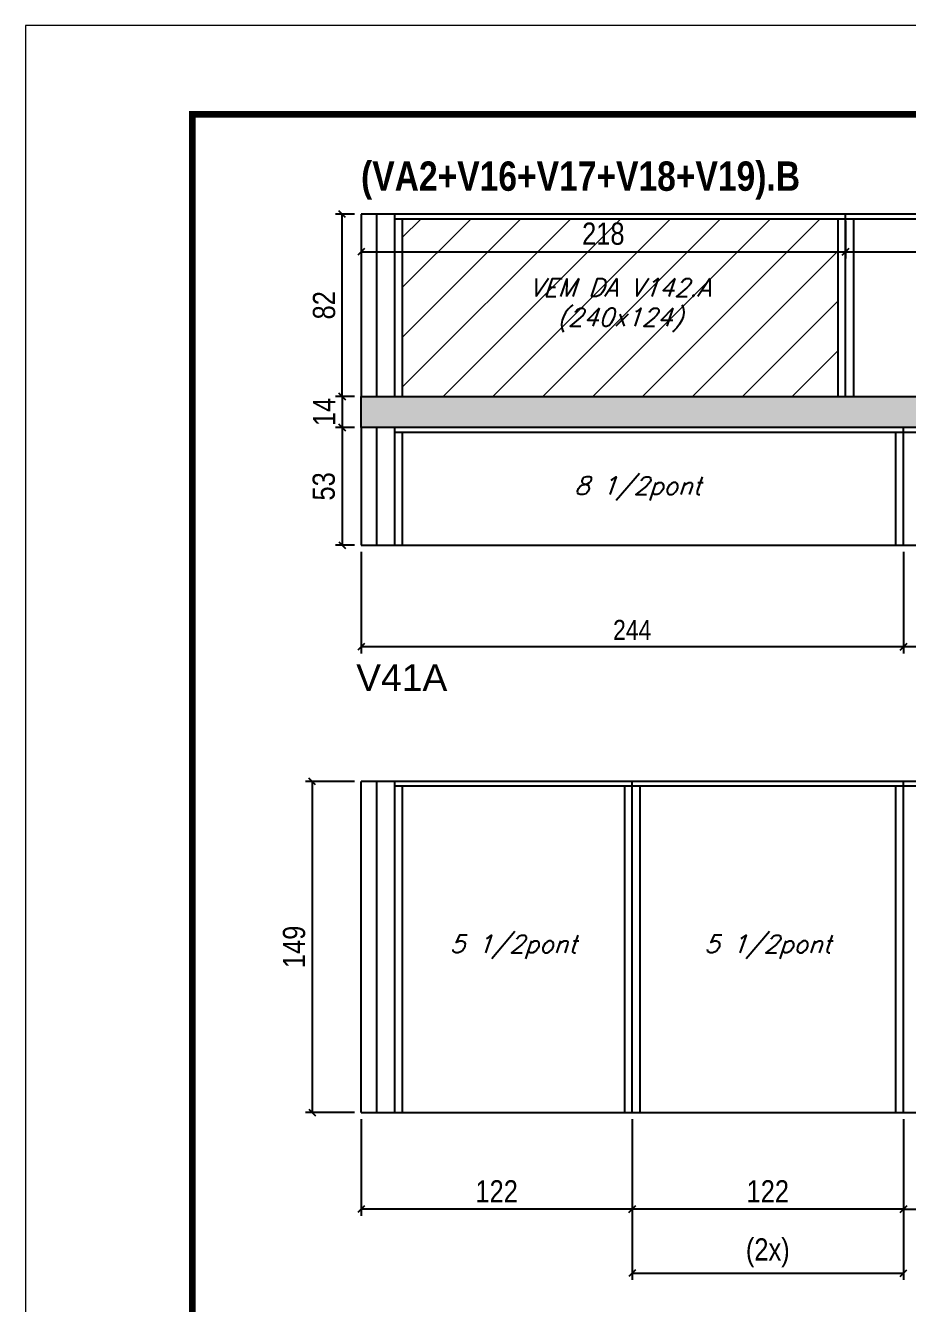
# Model space of a CAD drawing. Extents: x 3330 to 22105, y 1197 to 30204.
# Drawn here: x 4928 to 5325, y 23495 to 24070 of the extents above; entities that cross this region are included whole.
import ezdxf

# ---------------------------------------------------------------- set-up
doc = ezdxf.new("R2010")
doc.units = 0
doc.linetypes.add('DASHED', pattern=[0.75, 0.5, -0.25])
for name, color, linetype in [('5', 5, 'Continuous'), ('COTA', 241, 'Continuous'), ('NOMENCLATURA', 7, 'Continuous'), ('Painéis', 200, 'Continuous'), ('SARR_2.2x7', 40, 'Continuous'), ('SARR_3.5x7', 81, 'Continuous'), ('texto', 7, 'Continuous')]:
    doc.layers.add(name, color=color, linetype=linetype)
for name, color, linetype, lineweight in [('Folhas', 255, 'Continuous', 9), ('Hachura', 251, 'Continuous', 9), ('SARRAFO DE PRESSAO', 251, 'DASHED', 9)]:
    doc.layers.add(name, color=color, linetype=linetype, lineweight=lineweight)
doc.styles.add('COTA TECNICA', font='techl___.ttf', dxfattribs={"height": 10})
doc.styles.add('COTA TECNICA-50', font='techl___.ttf', dxfattribs={"height": 9})
doc.styles.add('Romans', font='romans.shx')
doc.styles.get("Standard").update_dxf_attribs({"font": 'arial.ttf'})
doc.styles.add('TECNICA', font='techb___.ttf', dxfattribs={"height": 10})
doc.dimstyles.new('COTA PAINEL-50', dxfattribs={"dimtxt": 9, "dimasz": 3, "dimexe": 3, "dimexo": 3, "dimgap": 3, "dimtad": 1, "dimdec": 1, "dimzin": 12, "dimdsep": 46, "dimtxsty": 'COTA TECNICA-50', "dimblk1": 'OBLIQUE', "dimblk2": 'OBLIQUE', "dimsah": 1, "dimcen": 0.9, "dimclrd": 4, "dimclre": 4, "dimclrt": 240, "dimadec": 1, "dimazin": 3, "dimtfac": 1, "dimtdec": 1, "dimtmove": 0, "dimatfit": 3, "dimfxl": 1, "dimtolj": 1, "dimtzin": 12, "dimarcsym": 0})
doc.dimstyles.new('PAINEL', dxfattribs={"dimtxt": 10, "dimasz": 3, "dimexe": 3, "dimexo": 3, "dimgap": 3, "dimtad": 1, "dimdec": 1, "dimzin": 12, "dimdsep": 46, "dimtxsty": 'COTA TECNICA', "dimblk1": 'OBLIQUE', "dimblk2": 'OBLIQUE', "dimsah": 1, "dimcen": 0.9, "dimclrd": 4, "dimclre": 4, "dimclrt": 240, "dimadec": 1, "dimazin": 3, "dimtfac": 1, "dimtdec": 1, "dimtmove": 0, "dimatfit": 3, "dimfxl": 1, "dimtolj": 1, "dimtzin": 12, "dimarcsym": 0})

# ---------------------------------------------------------------- blocks, each defined once
blk = doc.blocks.new('9999999999')
at = {"layer": 'Folhas'}
blk.add_lwpolyline([(98138.98, 34190.21), (99623.98, 34190.21), (99623.98, 35240.21), (98138.98, 35240.21)], close=True, dxfattribs=at)
at = {"layer": 'Folhas', "color": 30, "const_width": 3}
blk.add_lwpolyline([(98213.98, 34230.21), (99583.98, 34230.21), (99583.98, 35200.21), (98213.98, 35200.21)], close=True, dxfattribs=at)
blk = doc.blocks.new('_Oblique')
at = {"color": 0, "linetype": 'ByBlock', "lineweight": -2}
blk.add_line((-0.5, -0.5), (0.5, 0.5), dxfattribs=at)
blk = doc.blocks.new('*D1467')
at = {"layer": 'COTA', "color": 4, "linetype": 'ByBlock', "lineweight": -2, "transparency": 16777216}
for p, q in [((5323.19, 23833.36), (5323.19, 23787.7)), ((5422.69, 23833.36), (5422.69, 23787.7)), ((5422.69, 23790.7), (5323.19, 23790.7))]:
    blk.add_line(p, q, dxfattribs=at)
at = {"layer": 'Defpoints', "color": 0, "linetype": 'ByBlock', "transparency": 16777216}
for p in [(5323.19, 23836.36), (5422.69, 23836.36), (5323.19, 23790.7)]:
    blk.add_point(p, dxfattribs=at)
at = {"layer": 'COTA', "color": 4, "linetype": 'ByBlock', "lineweight": -2, "transparency": 16777216, "xscale": 3, "yscale": 3, "zscale": 3, "rotation": 180}
blk.add_blockref('_Oblique', (5323.19, 23790.7), dxfattribs=at)
at = {"layer": 'COTA', "color": 4, "linetype": 'ByBlock', "lineweight": -2, "transparency": 16777216, "xscale": 3, "yscale": 3, "zscale": 3}
blk.add_blockref('_Oblique', (5422.69, 23790.7), dxfattribs=at)
at = {"layer": 'COTA', "color": 240, "linetype": 'ByBlock', "transparency": 16777216, "insert": (5372.94, 23798.32), "char_height": 9, "attachment_point": 5, "style": 'COTA TECNICA-50'}
blk.add_mtext('\\A1;99.5', dxfattribs=at)
blk = doc.blocks.new('*D1468')
at = {"layer": 'COTA', "color": 4, "linetype": 'ByBlock', "lineweight": -2, "transparency": 16777216}
for p, q in [((5079.19, 23833.36), (5079.19, 23787.7)), ((5323.19, 23833.36), (5323.19, 23787.7)), ((5323.19, 23790.7), (5079.19, 23790.7))]:
    blk.add_line(p, q, dxfattribs=at)
at = {"layer": 'Defpoints', "color": 0, "linetype": 'ByBlock', "transparency": 16777216}
for p in [(5079.19, 23836.36), (5323.19, 23836.36), (5079.19, 23790.7)]:
    blk.add_point(p, dxfattribs=at)
at = {"layer": 'COTA', "color": 4, "linetype": 'ByBlock', "lineweight": -2, "transparency": 16777216, "xscale": 3, "yscale": 3, "zscale": 3, "rotation": 180}
blk.add_blockref('_Oblique', (5079.19, 23790.7), dxfattribs=at)
at = {"layer": 'COTA', "color": 4, "linetype": 'ByBlock', "lineweight": -2, "transparency": 16777216, "xscale": 3, "yscale": 3, "zscale": 3}
blk.add_blockref('_Oblique', (5323.19, 23790.7), dxfattribs=at)
at = {"layer": 'COTA', "color": 240, "linetype": 'ByBlock', "transparency": 16777216, "insert": (5201.19, 23798.27), "char_height": 9, "attachment_point": 5, "style": 'COTA TECNICA-50'}
blk.add_mtext('\\A1;244', dxfattribs=at)
blk = doc.blocks.new('*D1418')
at = {"layer": 'COTA', "color": 4, "linetype": 'ByBlock', "lineweight": -2, "transparency": 16777216}
for p, q in [((5076.19, 23889.36), (5067.66, 23889.36)), ((5070.66, 23889.36), (5070.66, 23836.36)), ((5076.19, 23836.36), (5067.66, 23836.36))]:
    blk.add_line(p, q, dxfattribs=at)
at = {"layer": 'Defpoints', "color": 0, "linetype": 'ByBlock', "transparency": 16777216}
for p in [(5079.19, 23889.36), (5070.66, 23836.36), (5079.19, 23836.36)]:
    blk.add_point(p, dxfattribs=at)
at = {"layer": 'COTA', "color": 4, "linetype": 'ByBlock', "lineweight": -2, "transparency": 16777216, "xscale": 3, "yscale": 3, "zscale": 3}
for p, rotation in [((5070.66, 23889.36), 90), ((5070.66, 23836.36), 270)]:
    blk.add_blockref('_Oblique', p, dxfattribs=dict(at, rotation=rotation))
at = {"layer": 'COTA', "color": 240, "linetype": 'ByBlock', "transparency": 16777216, "insert": (5062.44, 23862.86), "char_height": 10, "attachment_point": 5, "rotation": 90, "style": 'COTA TECNICA'}
blk.add_mtext('\\A1;53', dxfattribs=at)
blk = doc.blocks.new('*D1419')
at = {"layer": 'COTA', "color": 4, "linetype": 'ByBlock', "lineweight": -2, "transparency": 16777216}
for p, q in [((5076.19, 23903.36), (5067.66, 23903.36)), ((5070.66, 23903.36), (5070.66, 23889.36)), ((5076.19, 23889.36), (5067.66, 23889.36))]:
    blk.add_line(p, q, dxfattribs=at)
at = {"layer": 'Defpoints', "color": 0, "linetype": 'ByBlock', "transparency": 16777216}
for p in [(5079.19, 23903.36), (5070.66, 23889.36), (5079.19, 23889.36)]:
    blk.add_point(p, dxfattribs=at)
at = {"layer": 'COTA', "color": 4, "linetype": 'ByBlock', "lineweight": -2, "transparency": 16777216, "xscale": 3, "yscale": 3, "zscale": 3}
for p, rotation in [((5070.66, 23903.36), 90), ((5070.66, 23889.36), 270)]:
    blk.add_blockref('_Oblique', p, dxfattribs=dict(at, rotation=rotation))
at = {"layer": 'COTA', "color": 240, "linetype": 'ByBlock', "transparency": 16777216, "insert": (5062.59, 23896.36), "char_height": 10, "attachment_point": 5, "rotation": 90, "style": 'COTA TECNICA'}
blk.add_mtext('\\A1;14', dxfattribs=at)
blk = doc.blocks.new('*D1420')
at = {"layer": 'COTA', "color": 4, "linetype": 'ByBlock', "lineweight": -2, "transparency": 16777216}
for p, q in [((5076.19, 23985.36), (5067.66, 23985.36)), ((5070.66, 23903.36), (5070.66, 23985.36)), ((5076.19, 23903.36), (5067.66, 23903.36))]:
    blk.add_line(p, q, dxfattribs=at)
at = {"layer": 'Defpoints', "color": 0, "linetype": 'ByBlock', "transparency": 16777216}
for p in [(5070.66, 23985.36), (5079.19, 23985.36), (5079.19, 23903.36)]:
    blk.add_point(p, dxfattribs=at)
at = {"layer": 'COTA', "color": 4, "linetype": 'ByBlock', "lineweight": -2, "transparency": 16777216, "xscale": 3, "yscale": 3, "zscale": 3}
for p, rotation in [((5070.66, 23985.36), 90), ((5070.66, 23903.36), 270)]:
    blk.add_blockref('_Oblique', p, dxfattribs=dict(at, rotation=rotation))
at = {"layer": 'COTA', "color": 240, "linetype": 'ByBlock', "transparency": 16777216, "insert": (5062.57, 23944.36), "char_height": 10, "attachment_point": 5, "rotation": 90, "style": 'COTA TECNICA'}
blk.add_mtext('\\A1;82', dxfattribs=at)
blk = doc.blocks.new('*D1425')
at = {"layer": 'COTA', "color": 4, "linetype": 'ByBlock', "lineweight": -2, "transparency": 16777216}
for p, q in [((5201.19, 23578.1), (5201.19, 23534.53)), ((5323.19, 23578.1), (5323.19, 23534.53)), ((5323.19, 23537.53), (5201.19, 23537.53))]:
    blk.add_line(p, q, dxfattribs=at)
at = {"layer": 'Defpoints', "color": 0, "linetype": 'ByBlock', "transparency": 16777216}
for p in [(5201.19, 23581.1), (5323.19, 23581.1), (5201.19, 23537.53)]:
    blk.add_point(p, dxfattribs=at)
at = {"layer": 'COTA', "color": 4, "linetype": 'ByBlock', "lineweight": -2, "transparency": 16777216, "xscale": 3, "yscale": 3, "zscale": 3, "rotation": 180}
blk.add_blockref('_Oblique', (5201.19, 23537.53), dxfattribs=at)
at = {"layer": 'COTA', "color": 4, "linetype": 'ByBlock', "lineweight": -2, "transparency": 16777216, "xscale": 3, "yscale": 3, "zscale": 3}
blk.add_blockref('_Oblique', (5323.19, 23537.53), dxfattribs=at)
at = {"layer": 'COTA', "color": 240, "linetype": 'ByBlock', "transparency": 16777216, "insert": (5262.19, 23545.59), "char_height": 10, "attachment_point": 5, "style": 'COTA TECNICA'}
blk.add_mtext('\\A1;122', dxfattribs=at)
blk = doc.blocks.new('*D1426')
at = {"layer": 'COTA', "color": 4, "linetype": 'ByBlock', "lineweight": -2, "transparency": 16777216}
for p, q in [((5079.19, 23578.1), (5079.19, 23534.53)), ((5201.19, 23578.1), (5201.19, 23534.53)), ((5201.19, 23537.53), (5079.19, 23537.53))]:
    blk.add_line(p, q, dxfattribs=at)
at = {"layer": 'Defpoints', "color": 0, "linetype": 'ByBlock', "transparency": 16777216}
for p in [(5079.19, 23581.1), (5201.19, 23581.1), (5079.19, 23537.53)]:
    blk.add_point(p, dxfattribs=at)
at = {"layer": 'COTA', "color": 4, "linetype": 'ByBlock', "lineweight": -2, "transparency": 16777216, "xscale": 3, "yscale": 3, "zscale": 3, "rotation": 180}
blk.add_blockref('_Oblique', (5079.19, 23537.53), dxfattribs=at)
at = {"layer": 'COTA', "color": 4, "linetype": 'ByBlock', "lineweight": -2, "transparency": 16777216, "xscale": 3, "yscale": 3, "zscale": 3}
blk.add_blockref('_Oblique', (5201.19, 23537.53), dxfattribs=at)
at = {"layer": 'COTA', "color": 240, "linetype": 'ByBlock', "transparency": 16777216, "insert": (5140.19, 23545.59), "char_height": 10, "attachment_point": 5, "style": 'COTA TECNICA'}
blk.add_mtext('\\A1;122', dxfattribs=at)
blk = doc.blocks.new('*D1427')
at = {"layer": 'COTA', "color": 4, "linetype": 'ByBlock', "lineweight": -2, "transparency": 16777216}
for p, q in [((5323.19, 23578.1), (5323.19, 23534.53)), ((5425.69, 23578.1), (5425.69, 23534.53)), ((5323.19, 23537.53), (5425.69, 23537.53))]:
    blk.add_line(p, q, dxfattribs=at)
at = {"layer": 'Defpoints', "color": 0, "linetype": 'ByBlock', "transparency": 16777216}
for p in [(5323.19, 23581.1), (5425.69, 23581.1), (5425.69, 23537.53)]:
    blk.add_point(p, dxfattribs=at)
at = {"layer": 'COTA', "color": 4, "linetype": 'ByBlock', "lineweight": -2, "transparency": 16777216, "xscale": 3, "yscale": 3, "zscale": 3, "rotation": 180}
blk.add_blockref('_Oblique', (5323.19, 23537.53), dxfattribs=at)
at = {"layer": 'COTA', "color": 4, "linetype": 'ByBlock', "lineweight": -2, "transparency": 16777216, "xscale": 3, "yscale": 3, "zscale": 3}
blk.add_blockref('_Oblique', (5425.69, 23537.53), dxfattribs=at)
at = {"layer": 'COTA', "color": 240, "linetype": 'ByBlock', "transparency": 16777216, "insert": (5374.44, 23545.64), "char_height": 10, "attachment_point": 5, "style": 'COTA TECNICA'}
blk.add_mtext('\\A1;102.5', dxfattribs=at)
blk = doc.blocks.new('*D1428')
at = {"layer": 'COTA', "color": 4, "linetype": 'ByBlock', "lineweight": -2, "transparency": 16777216}
for p, q in [((5201.19, 23578.1), (5201.19, 23505.73)), ((5323.19, 23578.1), (5323.19, 23505.73)), ((5201.19, 23508.73), (5323.19, 23508.73))]:
    blk.add_line(p, q, dxfattribs=at)
at = {"layer": 'Defpoints', "color": 0, "linetype": 'ByBlock', "transparency": 16777216}
for p in [(5201.19, 23581.1), (5323.19, 23581.1), (5323.19, 23508.73)]:
    blk.add_point(p, dxfattribs=at)
at = {"layer": 'COTA', "color": 4, "linetype": 'ByBlock', "lineweight": -2, "transparency": 16777216, "xscale": 3, "yscale": 3, "zscale": 3, "rotation": 180}
blk.add_blockref('_Oblique', (5201.19, 23508.73), dxfattribs=at)
at = {"layer": 'COTA', "color": 4, "linetype": 'ByBlock', "lineweight": -2, "transparency": 16777216, "xscale": 3, "yscale": 3, "zscale": 3}
blk.add_blockref('_Oblique', (5323.19, 23508.73), dxfattribs=at)
at = {"layer": 'COTA', "color": 240, "linetype": 'ByBlock', "transparency": 16777216, "insert": (5262.19, 23517.95), "char_height": 10, "attachment_point": 5, "style": 'COTA TECNICA'}
blk.add_mtext('\\A1;(2x)', dxfattribs=at)
blk = doc.blocks.new('*D1430')
at = {"layer": 'COTA', "color": 4, "linetype": 'ByBlock', "lineweight": -2, "transparency": 16777216}
for p, q in [((5076.19, 23730.1), (5054.17, 23730.1)), ((5057.17, 23730.1), (5057.17, 23581.1)), ((5076.19, 23581.1), (5054.17, 23581.1))]:
    blk.add_line(p, q, dxfattribs=at)
at = {"layer": 'Defpoints', "color": 0, "linetype": 'ByBlock', "transparency": 16777216}
for p in [(5079.19, 23730.1), (5057.17, 23581.1), (5079.19, 23581.1)]:
    blk.add_point(p, dxfattribs=at)
at = {"layer": 'COTA', "color": 4, "linetype": 'ByBlock', "lineweight": -2, "transparency": 16777216, "xscale": 3, "yscale": 3, "zscale": 3}
for p, rotation in [((5057.17, 23730.1), 90), ((5057.17, 23581.1), 270)]:
    blk.add_blockref('_Oblique', p, dxfattribs=dict(at, rotation=rotation))
at = {"layer": 'COTA', "color": 240, "linetype": 'ByBlock', "transparency": 16777216, "insert": (5049.07, 23655.6), "char_height": 10, "attachment_point": 5, "rotation": 90, "style": 'COTA TECNICA'}
blk.add_mtext('\\A1;149', dxfattribs=at)
blk = doc.blocks.new('*D1130')
at = {"layer": 'COTA', "color": 4, "linetype": 'ByBlock', "lineweight": -2, "transparency": 16777216}
for p, q in [((5079.19, 23982.32), (5079.19, 23965.44)), ((5297.19, 23982.36), (5297.19, 23965.44)), ((5079.19, 23968.44), (5297.19, 23968.44))]:
    blk.add_line(p, q, dxfattribs=at)
at = {"layer": 'Defpoints', "color": 0, "linetype": 'ByBlock', "transparency": 16777216}
for p in [(5079.19, 23985.32), (5297.19, 23985.36), (5297.19, 23968.44)]:
    blk.add_point(p, dxfattribs=at)
at = {"layer": 'COTA', "color": 4, "linetype": 'ByBlock', "lineweight": -2, "transparency": 16777216, "xscale": 3, "yscale": 3, "zscale": 3, "rotation": 180}
blk.add_blockref('_Oblique', (5079.19, 23968.44), dxfattribs=at)
at = {"layer": 'COTA', "color": 4, "linetype": 'ByBlock', "lineweight": -2, "transparency": 16777216, "xscale": 3, "yscale": 3, "zscale": 3}
blk.add_blockref('_Oblique', (5297.19, 23968.44), dxfattribs=at)
at = {"layer": 'COTA', "color": 240, "linetype": 'ByBlock', "transparency": 16777216, "insert": (5188.19, 23976.54), "char_height": 10, "attachment_point": 5, "style": 'COTA TECNICA'}
blk.add_mtext('\\A1;218', dxfattribs=at)
blk = doc.blocks.new('*D1131')
at = {"layer": 'COTA', "color": 4, "linetype": 'ByBlock', "lineweight": -2, "transparency": 16777216}
for p, q in [((5297.19, 23982.36), (5297.19, 23965.44)), ((5422.69, 23982.36), (5422.69, 23965.44)), ((5297.19, 23968.44), (5422.69, 23968.44))]:
    blk.add_line(p, q, dxfattribs=at)
at = {"layer": 'Defpoints', "color": 0, "linetype": 'ByBlock', "transparency": 16777216}
for p in [(5297.19, 23985.36), (5422.69, 23985.36), (5422.69, 23968.44)]:
    blk.add_point(p, dxfattribs=at)
at = {"layer": 'COTA', "color": 4, "linetype": 'ByBlock', "lineweight": -2, "transparency": 16777216, "xscale": 3, "yscale": 3, "zscale": 3, "rotation": 180}
blk.add_blockref('_Oblique', (5297.19, 23968.44), dxfattribs=at)
at = {"layer": 'COTA', "color": 4, "linetype": 'ByBlock', "lineweight": -2, "transparency": 16777216, "xscale": 3, "yscale": 3, "zscale": 3}
blk.add_blockref('_Oblique', (5422.69, 23968.44), dxfattribs=at)
at = {"layer": 'COTA', "color": 240, "linetype": 'ByBlock', "transparency": 16777216, "insert": (5359.94, 23976.55), "char_height": 10, "attachment_point": 5, "style": 'COTA TECNICA'}
blk.add_mtext('\\A1;125.5', dxfattribs=at)

msp = doc.modelspace()

# ---------------------------------------------------------------- hatches: boundary and pattern name
at = {"layer": 'COTA', "linetype": 'ByBlock'}
h = msp.add_hatch(dxfattribs=at)
h.set_pattern_fill('AR-CONC', color=256, scale=0.03)
h.set_pattern_definition([(50, (-125691.2733, -5427.082), (5.46554007, -0.47817257), [0.5715, -6.2865]), (355, (-125691.273, -5427.082), (-1.05730264, 5.73170536), [0.4572, -5.02921753]), (100.4514447, (-125690.818, -5427.122), (4.40823741, 5.25353256), [0.48570026, -5.34270734]), (46.1842, (-125691.273, -5425.558), (8.13237123, -1.26126984), [0.85725, -9.42975]), (96.6355576, (-125690.5956, -5425.663), (7.122124, 7.42278374), [0.7285507, -8.01406824]), (351.184151, (-125691.273, -5425.558), (7.122124, 7.42278374), [0.685799, -7.54379196]), (21, (-125690.5113, -5425.939), (4.54843174, -3.06795595), [0.5715, -6.2865]), (326, (-125690.511, -5425.939), (1.85406085, 5.52563898), [0.4572, -5.0292]), (71.451445, (-125690.132, -5426.195), (6.40249258, 2.45768307), [0.48570026, -5.34269813]), (37.5, (-125691.2733, -5427.0821), (0.092658098, 2.536651166), [0, -4.96824, 0, -5.1054, 0, -5.04825]), (7.5, (-125691.2733, -5427.0821), (2.004589875, 3.005417245), [0, -2.91084, 0, -4.85394, 0, -1.92405]), (327.5, (-125692.9725, -5427.0821), (4.067717855, -0.17186232), [0, -1.905, 0, -5.9436, 0, -7.8867]), (317.5, (-125693.7345, -5427.082), (4.44387544, 0.76279473), [0, -2.4765, 0, -3.94716, 0, -5.6007])])
h.paths.add_polyline_path([(5452.69, 23901.36), (5916.69, 23901.36), (5916.69, 23836.36), (5955.19, 23836.36), (5955.19, 23915.36), (5452.69, 23915.36), (5452.69, 23985.36), (5422.69, 23985.36), (5422.69, 23903.36), (5079.19, 23903.36), (5079.19, 23889.36), (5422.69, 23889.36), (5422.69, 23836.36), (5452.69, 23836.36)])
at = {"layer": 'Hachura', "linetype": 'ByBlock'}
h = msp.add_hatch(dxfattribs=at)
h.set_pattern_fill('ANSI31', color=256, scale=5)
h.set_pattern_definition([(45, (-125691.273, -5427.082), (-11.2253202, 11.2253202), [])])
h.paths.add_polyline_path([(5293.69, 23983.16), (5097.69, 23983.16), (5097.69, 23903.36), (5293.69, 23903.36)])

# ---------------------------------------------------------------- linework, layer by layer
at = {"layer": 'COTA', "linetype": 'ByBlock'}
msp.add_line((5079.19, 23889.36), (5079.19, 23903.36), dxfattribs=at)
at = {"layer": 'Painéis', "linetype": 'Continuous'}
for p, q in [((5079.19, 23985.36), (5079.19, 23903.36)), ((5422.69, 23985.36), (5079.19, 23985.36)), ((5297.19, 23903.36), (5297.19, 23985.36)), ((5079.19, 23903.36), (5422.69, 23903.36)), ((5079.19, 23889.36), (5079.19, 23836.36)), ((5422.69, 23889.36), (5079.19, 23889.36)), ((5323.19, 23836.36), (5323.19, 23889.36)), ((5079.19, 23836.36), (5422.69, 23836.36)), ((5425.69, 23730.1), (5079.19, 23730.1)), ((5079.19, 23581.1), (5079.19, 23730.1)), ((5201.19, 23581.1), (5201.19, 23730.1)), ((5323.19, 23581.1), (5323.19, 23730.1)), ((5079.19, 23581.1), (5425.69, 23581.1))]:
    msp.add_line(p, q, dxfattribs=at)
at = {"layer": 'SARR_2.2x7', "linetype": 'Continuous'}
for p, q in [((5086.19, 23985.36), (5086.19, 23903.36)), ((5297.19, 23983.16), (5094.19, 23983.16)), ((5407.69, 23983.16), (5297.19, 23983.16)), ((5086.19, 23889.36), (5086.19, 23836.36)), ((5323.19, 23887.16), (5094.19, 23887.16)), ((5407.69, 23887.16), (5323.19, 23887.16)), ((5086.19, 23730.1), (5086.19, 23581.1)), ((5201.19, 23727.9), (5094.19, 23727.9)), ((5323.19, 23727.9), (5201.19, 23727.9)), ((5408.69, 23727.9), (5323.19, 23727.9))]:
    msp.add_line(p, q, dxfattribs=at)
at = {"layer": 'SARR_3.5x7'}
for p, q in [((5094.19, 23985.36), (5094.19, 23903.36)), ((5097.69, 23983.16), (5097.69, 23903.36)), ((5293.69, 23983.16), (5293.69, 23903.36)), ((5300.69, 23983.16), (5300.69, 23903.36)), ((5094.19, 23889.36), (5094.19, 23836.36)), ((5097.69, 23887.16), (5097.69, 23836.36)), ((5319.69, 23887.16), (5319.69, 23836.36)), ((5094.19, 23730.1), (5094.19, 23581.1)), ((5097.69, 23727.9), (5097.69, 23581.1)), ((5197.69, 23727.9), (5197.69, 23581.1)), ((5204.69, 23727.9), (5204.69, 23581.1)), ((5319.69, 23727.9), (5319.69, 23581.1))]:
    msp.add_line(p, q, dxfattribs=at)

# ---------------------------------------------------------------- block references
at = {"layer": 'SARRAFO DE PRESSAO', "color": 6, "linetype": 'ByBlock'}
msp.add_blockref('9999999999', (-93210.75, -11169.96), dxfattribs=at)

# ---------------------------------------------------------------- texts
at = {"layer": '5', "linetype": 'Continuous'}
msp.add_text('V41A', height=12, rotation=0.00004, dxfattribs=at).set_placement((5076.99, 23770.8))
at = {"layer": 'NOMENCLATURA', "style": 'TECNICA'}
msp.add_text('(VA2+V16+V17+V18+V19).B', height=13.2, dxfattribs=at).set_placement((5079.19, 23995.88))
at = {"layer": 'texto', "color": 2, "char_height": 8, "attachment_point": 5, "style": 'Romans'}
for s, insert in [('{\\Q19;\\C256;VEM DA V142.A\\P(240x124)}', (5195.69, 23944.36)), ('{\\Q19;\\C256;8 1/2pont}', (5203.69, 23861.86)), ('{\\Q19;\\C256;5 1/2pont}', (5147.69, 23655.6)), ('{\\Q19;\\C256;5 1/2pont}', (5262.19, 23655.6))]:
    msp.add_mtext(s, dxfattribs=dict(at, insert=insert))

# ---------------------------------------------------------------- dimensions: what is measured, and where the dimension line sits
at = {"layer": 'COTA', "linetype": 'ByBlock'}
for base, p1, p2, angle, picture, middle in [((5070.66, 23985.36), (5079.19, 23903.36), (5079.19, 23985.36), 90, '*D1420', (5062.57, 23944.36)), ((5070.66, 23836.36), (5079.19, 23889.36), (5079.19, 23836.36), 90, '*D1418', (5062.44, 23862.86)), ((5057.17, 23581.1), (5079.19, 23730.1), (5079.19, 23581.1), 90, '*D1430', (5049.07, 23655.6)), ((5201.19, 23537.53), (5323.19, 23581.1), (5201.19, 23581.1), 180, '*D1425', (5262.19, 23545.59))]:
    dim = msp.add_linear_dim(base=base, p1=p1, p2=p2, angle=angle, dimstyle='PAINEL', dxfattribs=at)
    dim.commit()
    dim.dimension.update_dxf_attribs({"geometry": picture, "text_midpoint": middle})
for base, p1, p2, picture, middle in [((5297.19, 23968.44), (5079.19, 23985.32), (5297.19, 23985.36), '*D1130', (5188.19, 23976.54)), ((5422.69, 23968.44), (5297.19, 23985.36), (5422.69, 23985.36), '*D1131', (5359.94, 23976.55)), ((5425.69, 23537.53), (5323.19, 23581.1), (5425.69, 23581.1), '*D1427', (5374.44, 23545.64))]:
    dim = msp.add_linear_dim(base=base, p1=p1, p2=p2, dimstyle='PAINEL', dxfattribs=at)
    dim.commit()
    dim.dimension.update_dxf_attribs({"geometry": picture, "text_midpoint": middle})
dim = msp.add_linear_dim(base=(5070.66, 23889.36), p1=(5079.19, 23903.36), p2=(5079.19, 23889.36), angle=90, dimstyle='PAINEL', dxfattribs=at)
dim.commit()
dim.dimension.update_dxf_attribs({"geometry": '*D1419', "text_midpoint": (5070.66, 23896.36), "dimtype": 160})
for base, p1, p2, dimstyle, override, picture, middle in [((5079.19, 23790.7), (5323.19, 23836.36), (5079.19, 23836.36), 'COTA PAINEL-50', {"dimarcsym": 1}, '*D1468', (5201.19, 23798.27)), ((5079.19, 23537.53), (5201.19, 23581.1), (5079.19, 23581.1), 'PAINEL', {"dimtmove": 1}, '*D1426', (5140.19, 23545.59))]:
    dim = msp.add_linear_dim(base=base, p1=p1, p2=p2, angle=180, dimstyle=dimstyle, override=override, dxfattribs=at)
    dim.commit()
    dim.dimension.update_dxf_attribs({"geometry": picture, "text_midpoint": middle})
dim = msp.add_linear_dim(base=(5323.19, 23790.7), p1=(5422.69, 23836.36), p2=(5323.19, 23836.36), dimstyle='COTA PAINEL-50', override={"dimarcsym": 1}, dxfattribs=at)
dim.commit()
dim.dimension.update_dxf_attribs({"geometry": '*D1467', "text_midpoint": (5372.94, 23798.32)})
dim = msp.add_linear_dim(base=(5323.19, 23508.73), p1=(5201.19, 23581.1), p2=(5323.19, 23581.1), text='(2x)', dimstyle='PAINEL', dxfattribs=at)
dim.commit()
dim.dimension.update_dxf_attribs({"geometry": '*D1428', "text_midpoint": (5262.19, 23517.95)})

doc.saveas('drawing.dxf')
